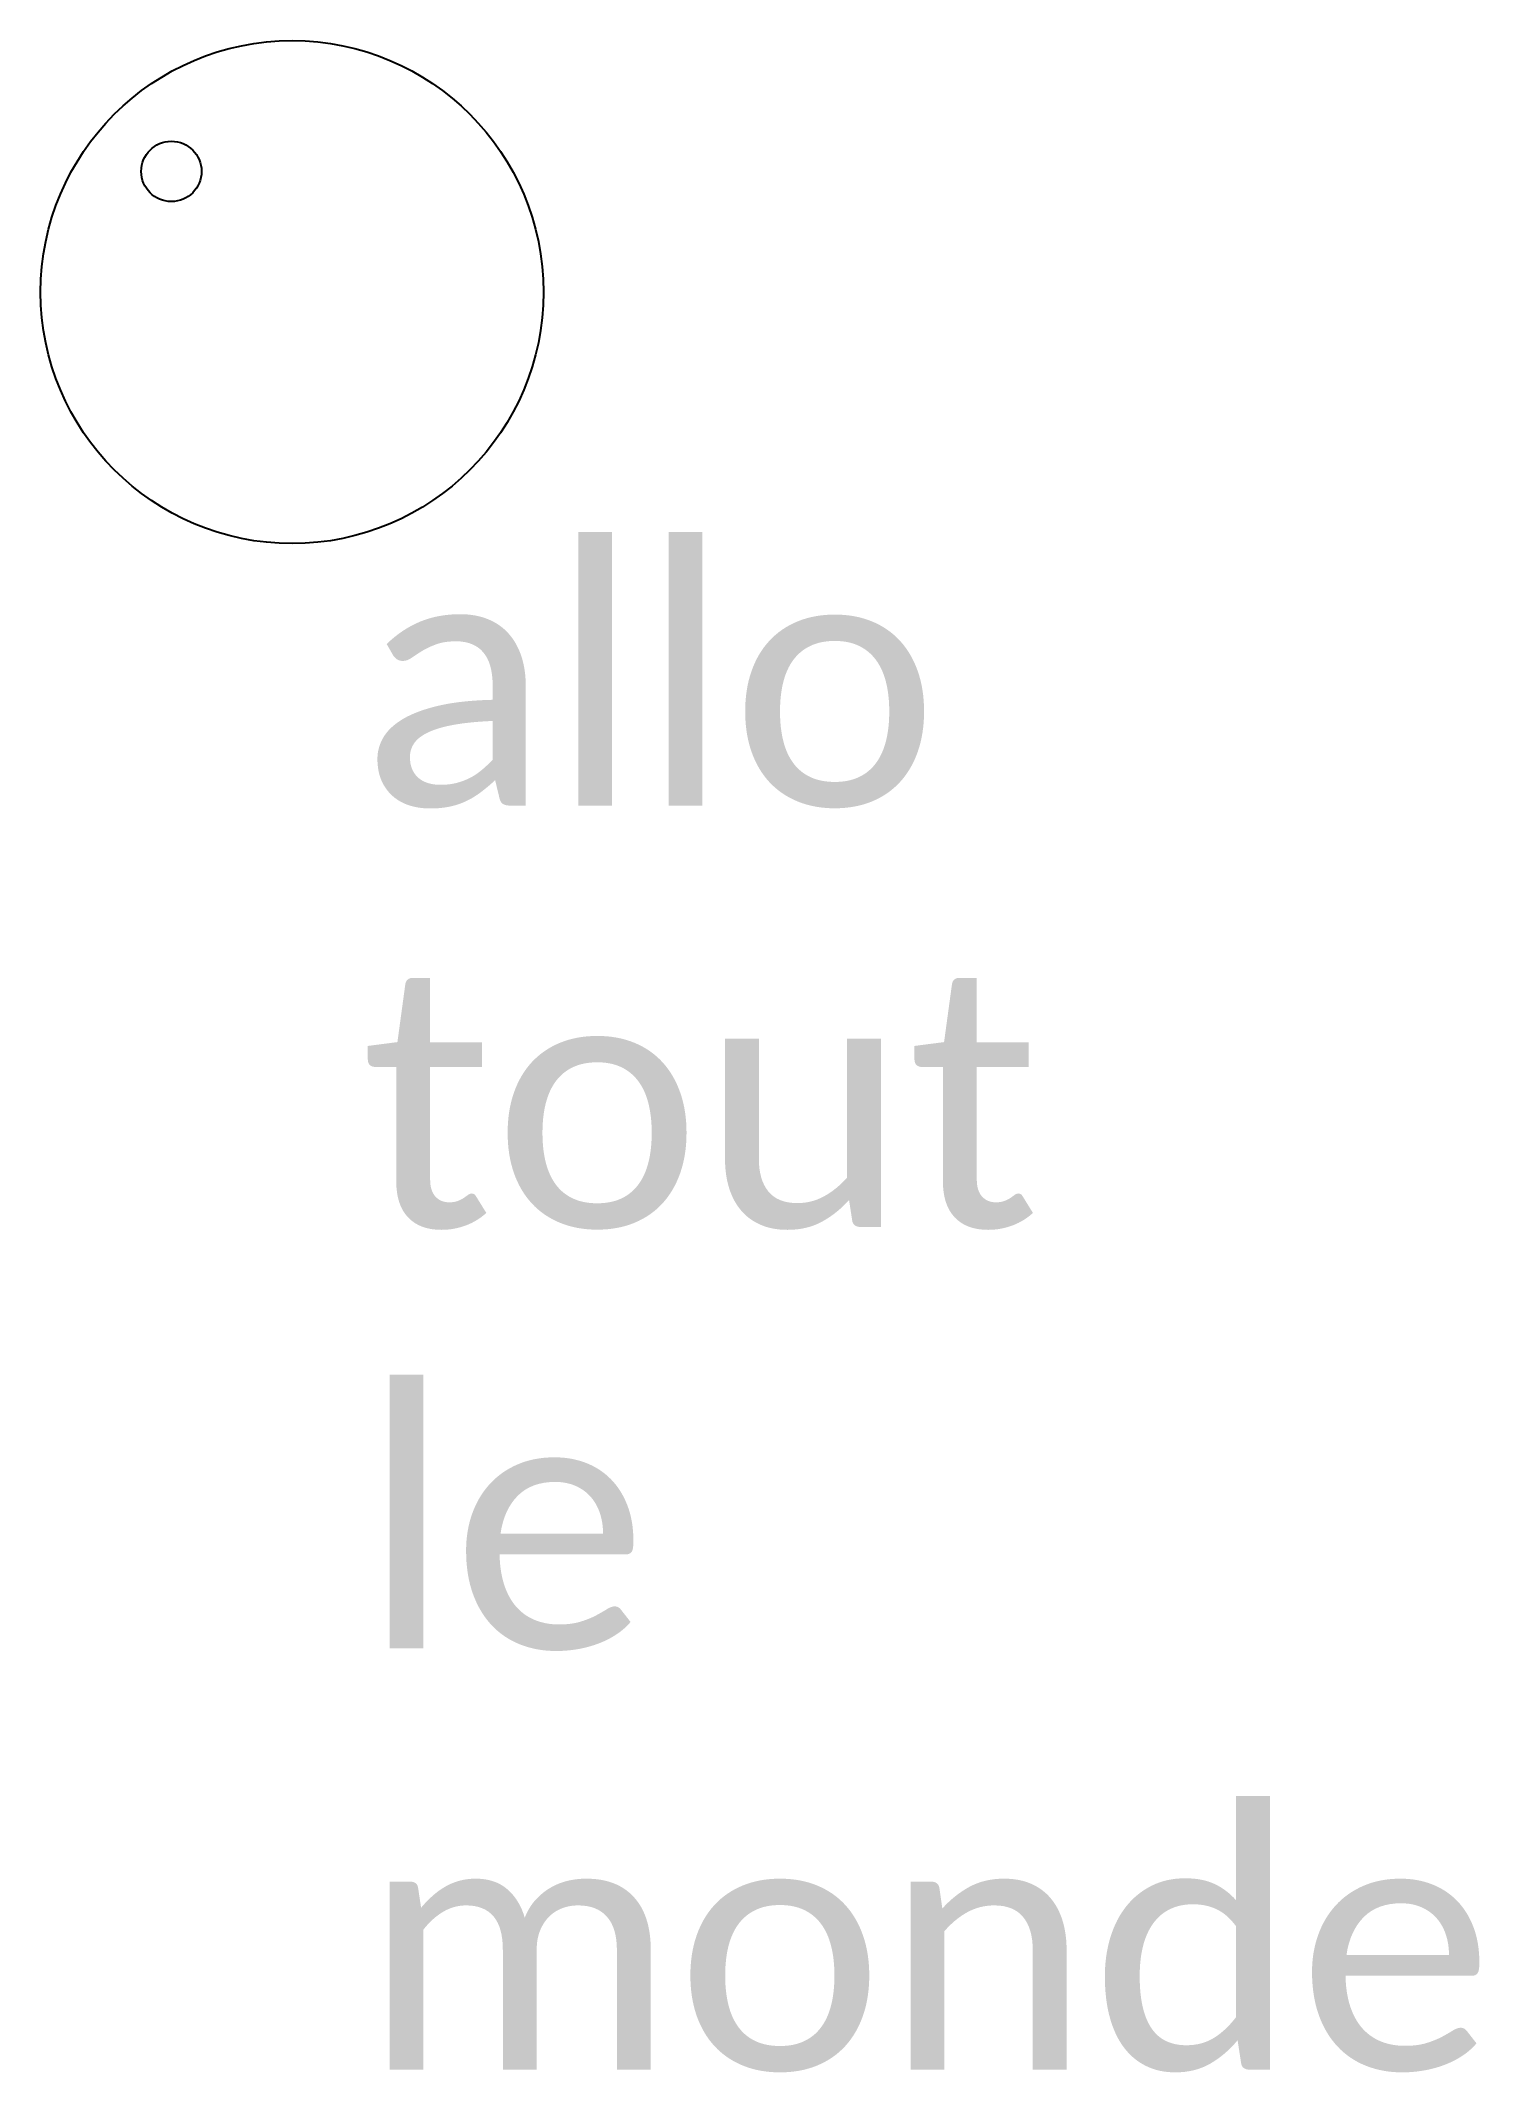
# Model space of a CAD drawing. Header units: inches. Extents: x -26 to 260, y -378 to 26.
import ezdxf

# ---------------------------------------------------------------- set-up
doc = ezdxf.new("R2010")
doc.units = ezdxf.units.IN
doc.header["$LTSCALE"] = 25
doc.header["$MEASUREMENT"] = 0
doc.styles.add('Cartouche', font='calibri.ttf')

msp = doc.modelspace()

# ---------------------------------------------------------------- linework, layer by layer
for centre, radius in [((24, -24), 50), ((0, 0), 6)]:
    msp.add_circle(centre, radius)

# ---------------------------------------------------------------- texts
at = {"insert": (37.76, -75.84), "char_height": 50.2579, "attachment_point": 1, "style": 'Cartouche'}
msp.add_mtext_dynamic_manual_height_columns('allo tout le monde', width=0.0205, gutter_width=251.29, heights=[0], dxfattribs=at)

doc.saveas('drawing.dxf')
